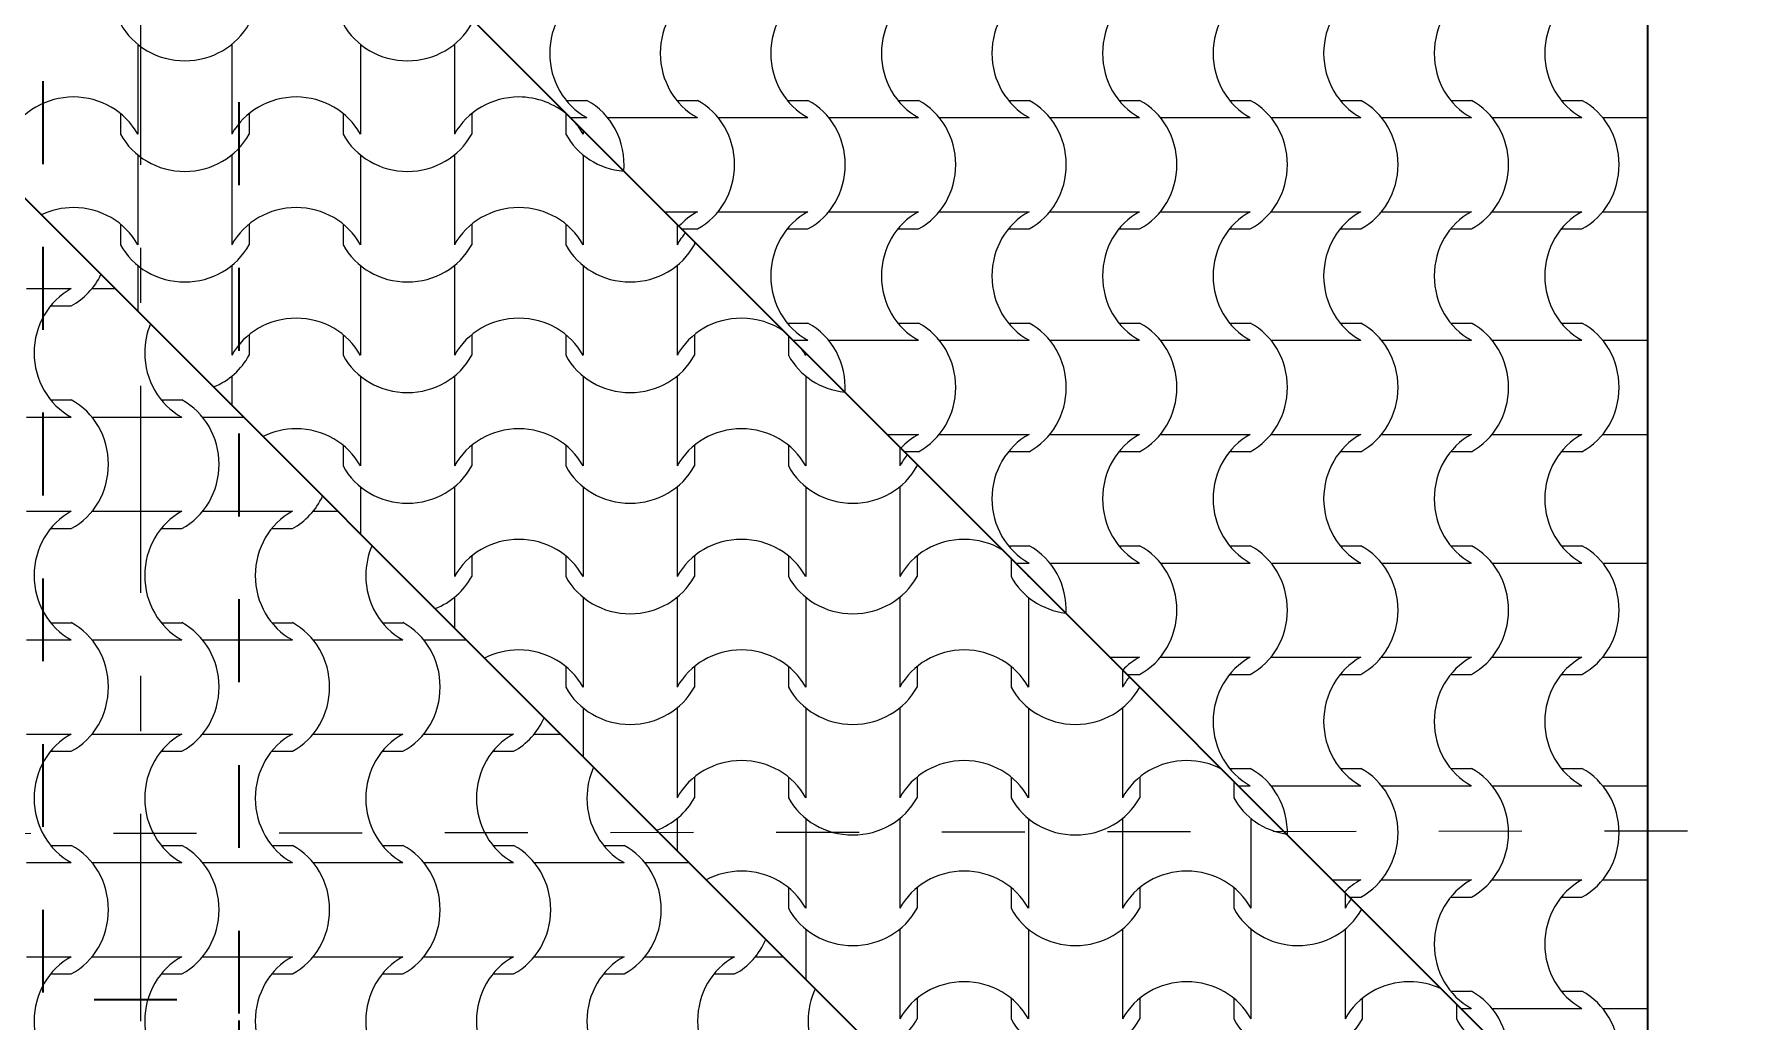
# Model space of a CAD drawing. Header units: millimetres. Extents: x -440 to 2671, y 0 to 297.
# Drawn here: x -122.05 to -78.66, y 100.95 to 126.16 of the extents above; entities that cross this region are included whole.
import ezdxf

# ---------------------------------------------------------------- set-up
doc = ezdxf.new("R2010")
doc.units = ezdxf.units.MM
doc.header["$MEASUREMENT"] = 0
doc.set_wipeout_variables(frame=1)
for name, pattern in [('- Двойно прекъснати линии', [10.936111, 5.291667, -2.116667, 1.411111, -2.116667]), ('- Прекъснати линия', [4.233333, 2.116667, -2.116667]), ('Wipeout_Contour', [1000, 0, -1000])]:
    doc.linetypes.add(name, pattern=pattern)
for name, color, linetype, lineweight, true_color in [('1', 7, 'Continuous', 13, 0x2b2b2b), ('65', 7, 'Continuous', 20, 0x4e4e4e), ('85', 7, 'Continuous', 20, 0x404040)]:
    doc.layers.add(name, color=color, linetype=linetype, lineweight=lineweight, true_color=true_color)
doc.layers.add('102', color=254, linetype='Continuous', lineweight=15)
doc.layers.add('41', color=7, linetype='Continuous', lineweight=35)

# ---------------------------------------------------------------- blocks, each defined once
blk = doc.blocks.new('*X45')
at = {"layer": '102', "color": 254, "linetype": 'Continuous', "lineweight": 15}
for p, q in [((317.943, 119.66), (319.089, 119.66)), ((319.622, 119.66), (320.209, 119.66)), ((318.562, 119.22), (319.089, 119.22)), ((318.562, 116.815), (319.089, 116.815)), ((321.387, 116.815), (321.914, 116.815)), ((317.943, 116.375), (319.089, 116.375)), ((319.622, 116.375), (320.768, 116.375)), ((320.768, 116.375), (321.914, 116.375)), ((322.448, 116.375), (323.494, 116.375)), ((317.943, 113.97), (319.089, 113.97)), ((319.622, 113.97), (320.768, 113.97)), ((320.768, 113.97), (321.914, 113.97)), ((322.448, 113.97), (323.594, 113.97)), ((323.594, 113.97), (324.739, 113.97)), ((325.273, 113.97), (325.899, 113.97)), ((318.562, 113.53), (319.089, 113.53)), ((321.387, 113.53), (321.914, 113.53)), ((324.213, 113.53), (324.739, 113.53)), ((318.562, 111.125), (319.089, 111.125)), ((321.387, 111.125), (321.914, 111.125)), ((324.213, 111.125), (324.739, 111.125)), ((327.038, 111.125), (327.565, 111.125)), ((317.943, 110.685), (319.089, 110.685)), ((319.622, 110.685), (320.768, 110.685)), ((320.768, 110.685), (321.914, 110.685)), ((322.448, 110.685), (323.594, 110.685)), ((323.594, 110.685), (324.739, 110.685)), ((325.273, 110.685), (326.419, 110.685)), ((326.419, 110.685), (327.565, 110.685)), ((328.099, 110.685), (329.184, 110.685)), ((317.943, 108.28), (319.089, 108.28)), ((319.622, 108.28), (320.768, 108.28)), ((320.768, 108.28), (321.914, 108.28)), ((322.448, 108.28), (323.594, 108.28)), ((323.594, 108.28), (324.739, 108.28)), ((325.273, 108.28), (326.419, 108.28)), ((326.419, 108.28), (327.565, 108.28)), ((328.099, 108.28), (329.244, 108.28)), ((329.244, 108.28), (330.39, 108.28)), ((330.924, 108.28), (331.589, 108.28)), ((318.562, 107.84), (319.089, 107.84)), ((321.387, 107.84), (321.914, 107.84)), ((324.213, 107.84), (324.739, 107.84)), ((327.038, 107.84), (327.565, 107.84)), ((329.863, 107.84), (330.39, 107.84)), ((318.562, 105.436), (319.089, 105.436)), ((321.387, 105.436), (321.914, 105.436)), ((324.213, 105.436), (324.739, 105.436)), ((327.038, 105.436), (327.565, 105.436)), ((329.863, 105.436), (330.39, 105.436)), ((332.689, 105.436), (333.216, 105.436)), ((317.943, 104.996), (319.089, 104.996)), ((319.622, 104.996), (320.768, 104.996)), ((320.768, 104.996), (321.914, 104.996)), ((322.448, 104.996), (323.594, 104.996)), ((323.594, 104.996), (324.739, 104.996)), ((325.273, 104.996), (326.419, 104.996)), ((326.419, 104.996), (327.565, 104.996)), ((328.099, 104.996), (329.244, 104.996)), ((329.244, 104.996), (330.39, 104.996)), ((330.924, 104.996), (332.07, 104.996)), ((332.07, 104.996), (333.216, 104.996)), ((333.749, 104.996), (334.874, 104.996)), ((317.943, 102.591), (319.089, 102.591)), ((319.622, 102.591), (320.768, 102.591)), ((320.768, 102.591), (321.914, 102.591)), ((322.448, 102.591), (323.594, 102.591)), ((323.594, 102.591), (324.739, 102.591)), ((325.273, 102.591), (326.419, 102.591)), ((326.419, 102.591), (327.565, 102.591)), ((328.099, 102.591), (329.244, 102.591)), ((329.244, 102.591), (330.39, 102.591)), ((330.924, 102.591), (332.07, 102.591)), ((332.07, 102.591), (333.216, 102.591)), ((333.749, 102.591), (334.895, 102.591)), ((334.895, 102.591), (336.041, 102.591)), ((336.575, 102.591), (337.278, 102.591)), ((318.562, 102.151), (319.089, 102.151)), ((321.387, 102.151), (321.914, 102.151)), ((324.213, 102.151), (324.739, 102.151)), ((327.038, 102.151), (327.565, 102.151)), ((329.863, 102.151), (330.39, 102.151)), ((332.689, 102.151), (333.216, 102.151)), ((335.514, 102.151), (336.041, 102.151))]:
    blk.add_line(p, q, dxfattribs=at)
for centre, major_axis, start_param, end_param in [((318.312, 120.862), (0, 1.839), 3.607672, 4.237106), ((319.877, 118.012), (0, 1.849), 0.471039, 1.56782), ((322.703, 118.012), (0, 1.849), 1.156038, 1.56782), ((319.877, 118.023), (0, 1.849), 1.573772, 2.670554), ((322.703, 118.023), (0, 1.849), 1.573772, 2.670554), ((318.312, 115.172), (0, 1.839), 3.607672, 5.817106), ((321.138, 115.172), (0, 1.839), 3.607672, 5.817106), ((323.963, 115.172), (0, 1.839), 3.607672, 4.253146), ((319.877, 112.322), (0, 1.849), 0.471039, 1.56782), ((322.703, 112.322), (0, 1.849), 0.471039, 1.56782), ((325.528, 112.322), (0, 1.849), 0.471039, 1.56782), ((328.353, 112.322), (0, 1.849), 1.139864, 1.56782), ((319.877, 112.333), (0, 1.849), 1.573772, 2.670554), ((322.703, 112.333), (0, 1.849), 1.573772, 2.670554), ((325.528, 112.333), (0, 1.849), 1.573772, 2.670554), ((328.353, 112.333), (0, 1.849), 1.573772, 2.670554), ((318.312, 109.483), (0, 1.839), 3.607672, 5.817106), ((321.138, 109.483), (0, 1.839), 3.607672, 5.817106), ((323.963, 109.483), (0, 1.839), 3.607672, 5.817106), ((326.788, 109.483), (0, 1.839), 3.607672, 5.817106), ((329.614, 109.483), (0, 1.839), 3.607672, 4.269265), ((319.877, 106.633), (0, 1.849), 0.471039, 1.56782), ((322.703, 106.633), (0, 1.849), 0.471039, 1.56782), ((325.528, 106.633), (0, 1.849), 0.471039, 1.56782), ((328.353, 106.633), (0, 1.849), 0.471039, 1.56782), ((331.179, 106.633), (0, 1.849), 0.471039, 1.56782), ((334.004, 106.633), (0, 1.849), 1.123777, 1.56782), ((319.877, 106.644), (0, 1.849), 1.573772, 2.670554), ((322.703, 106.644), (0, 1.849), 1.573772, 2.670554), ((325.528, 106.644), (0, 1.849), 1.573772, 2.670554), ((328.353, 106.644), (0, 1.849), 1.573772, 2.670554), ((331.179, 106.644), (0, 1.849), 1.573772, 2.670554), ((334.004, 106.644), (0, 1.849), 1.573772, 2.670554), ((318.312, 103.793), (0, 1.839), 3.607672, 5.817106), ((321.138, 103.793), (0, 1.839), 3.607672, 5.817106), ((323.963, 103.793), (0, 1.839), 3.607672, 5.817106), ((326.788, 103.793), (0, 1.839), 3.607672, 5.817106), ((329.614, 103.793), (0, 1.839), 3.607672, 5.817106), ((332.439, 103.793), (0, 1.839), 3.607672, 5.817106), ((335.265, 103.793), (0, 1.839), 3.607672, 4.285467), ((319.877, 100.943), (0, 1.849), 0.471039, 1.56782), ((322.703, 100.943), (0, 1.849), 0.471039, 1.56782), ((325.528, 100.943), (0, 1.849), 0.471039, 1.56782), ((328.353, 100.943), (0, 1.849), 0.471039, 1.56782), ((331.179, 100.943), (0, 1.849), 0.471039, 1.56782), ((334.004, 100.943), (0, 1.849), 0.471039, 1.56782), ((336.83, 100.943), (0, 1.849), 0.471039, 1.56782), ((339.655, 100.943), (0, 1.849), 1.107772, 1.56782), ((319.877, 100.954), (0, 1.849), 1.573772, 2.670554), ((322.703, 100.954), (0, 1.849), 1.573772, 2.670554), ((325.528, 100.954), (0, 1.849), 1.573772, 2.670554), ((328.353, 100.954), (0, 1.849), 1.573772, 2.670554), ((331.179, 100.954), (0, 1.849), 1.573772, 2.670554), ((334.004, 100.954), (0, 1.849), 1.573772, 2.670554), ((336.83, 100.954), (0, 1.849), 1.573772, 2.670554), ((339.655, 100.954), (0, 1.849), 1.573772, 2.670554)]:
    blk.add_ellipse(centre, major_axis=major_axis, ratio=0.939693, start_param=start_param, end_param=end_param, dxfattribs=at)
blk = doc.blocks.new('*X47')
at = {"layer": '102', "color": 254, "linetype": 'Continuous', "lineweight": 15}
for p, q in [((331.736, 124.468), (332.263, 124.468)), ((334.562, 124.468), (335.089, 124.468)), ((337.387, 124.468), (337.914, 124.468)), ((340.213, 124.468), (340.739, 124.468)), ((343.038, 124.468), (343.565, 124.468)), ((345.863, 124.468), (346.39, 124.468)), ((348.689, 124.468), (349.216, 124.468)), ((351.514, 124.468), (352.041, 124.468)), ((354.34, 124.468), (354.866, 124.468)), ((357.165, 124.468), (357.692, 124.468)), ((331.841, 124.028), (332.263, 124.028)), ((332.797, 124.028), (333.943, 124.028)), ((333.943, 124.028), (335.089, 124.028)), ((335.622, 124.028), (336.768, 124.028)), ((336.768, 124.028), (337.914, 124.028)), ((338.448, 124.028), (339.594, 124.028)), ((339.594, 124.028), (340.739, 124.028)), ((341.273, 124.028), (342.419, 124.028)), ((342.419, 124.028), (343.565, 124.028)), ((344.099, 124.028), (345.244, 124.028)), ((345.244, 124.028), (346.39, 124.028)), ((346.924, 124.028), (348.07, 124.028)), ((348.07, 124.028), (349.216, 124.028)), ((349.749, 124.028), (350.895, 124.028)), ((350.895, 124.028), (352.041, 124.028)), ((352.575, 124.028), (353.721, 124.028)), ((353.721, 124.028), (354.866, 124.028)), ((355.4, 124.028), (356.546, 124.028)), ((356.546, 124.028), (357.692, 124.028)), ((358.225, 124.028), (359.371, 124.028)), ((334.246, 121.623), (335.089, 121.623)), ((335.622, 121.623), (336.768, 121.623)), ((336.768, 121.623), (337.914, 121.623)), ((338.448, 121.623), (339.594, 121.623)), ((339.594, 121.623), (340.739, 121.623)), ((341.273, 121.623), (342.419, 121.623)), ((342.419, 121.623), (343.565, 121.623)), ((344.099, 121.623), (345.244, 121.623)), ((345.244, 121.623), (346.39, 121.623)), ((346.924, 121.623), (348.07, 121.623)), ((348.07, 121.623), (349.216, 121.623)), ((349.749, 121.623), (350.895, 121.623)), ((350.895, 121.623), (352.041, 121.623)), ((352.575, 121.623), (353.721, 121.623)), ((353.721, 121.623), (354.866, 121.623)), ((355.4, 121.623), (356.546, 121.623)), ((356.546, 121.623), (357.692, 121.623)), ((358.225, 121.623), (359.371, 121.623)), ((334.686, 121.183), (335.089, 121.183)), ((337.387, 121.183), (337.914, 121.183)), ((340.213, 121.183), (340.739, 121.183)), ((343.038, 121.183), (343.565, 121.183)), ((345.863, 121.183), (346.39, 121.183)), ((348.689, 121.183), (349.216, 121.183)), ((351.514, 121.183), (352.041, 121.183)), ((354.34, 121.183), (354.866, 121.183)), ((357.165, 121.183), (357.692, 121.183)), ((337.387, 118.779), (337.914, 118.779)), ((340.213, 118.779), (340.739, 118.779)), ((343.038, 118.779), (343.565, 118.779)), ((345.863, 118.779), (346.39, 118.779)), ((348.689, 118.779), (349.216, 118.779)), ((351.514, 118.779), (352.041, 118.779)), ((354.34, 118.779), (354.866, 118.779)), ((357.165, 118.779), (357.692, 118.779)), ((337.531, 118.339), (337.914, 118.339)), ((338.448, 118.339), (339.594, 118.339)), ((339.594, 118.339), (340.739, 118.339)), ((341.273, 118.339), (342.419, 118.339)), ((342.419, 118.339), (343.565, 118.339)), ((344.099, 118.339), (345.244, 118.339)), ((345.244, 118.339), (346.39, 118.339)), ((346.924, 118.339), (348.07, 118.339)), ((348.07, 118.339), (349.216, 118.339)), ((349.749, 118.339), (350.895, 118.339)), ((350.895, 118.339), (352.041, 118.339)), ((352.575, 118.339), (353.721, 118.339)), ((353.721, 118.339), (354.866, 118.339)), ((355.4, 118.339), (356.546, 118.339)), ((356.546, 118.339), (357.692, 118.339)), ((358.225, 118.339), (359.371, 118.339)), ((339.935, 115.934), (340.739, 115.934)), ((341.273, 115.934), (342.419, 115.934)), ((342.419, 115.934), (343.565, 115.934)), ((344.099, 115.934), (345.244, 115.934)), ((345.244, 115.934), (346.39, 115.934)), ((346.924, 115.934), (348.07, 115.934)), ((348.07, 115.934), (349.216, 115.934)), ((349.749, 115.934), (350.895, 115.934)), ((350.895, 115.934), (352.041, 115.934)), ((352.575, 115.934), (353.721, 115.934)), ((353.721, 115.934), (354.866, 115.934)), ((355.4, 115.934), (356.546, 115.934)), ((356.546, 115.934), (357.692, 115.934)), ((358.225, 115.934), (359.371, 115.934)), ((340.375, 115.494), (340.739, 115.494)), ((343.038, 115.494), (343.565, 115.494)), ((345.863, 115.494), (346.39, 115.494)), ((348.689, 115.494), (349.216, 115.494)), ((351.514, 115.494), (352.041, 115.494)), ((354.34, 115.494), (354.866, 115.494)), ((357.165, 115.494), (357.692, 115.494)), ((343.038, 113.089), (343.565, 113.089)), ((345.863, 113.089), (346.39, 113.089)), ((348.689, 113.089), (349.216, 113.089)), ((351.514, 113.089), (352.041, 113.089)), ((354.34, 113.089), (354.866, 113.089)), ((357.165, 113.089), (357.692, 113.089)), ((343.22, 112.649), (343.565, 112.649)), ((344.099, 112.649), (345.244, 112.649)), ((345.244, 112.649), (346.39, 112.649)), ((346.924, 112.649), (348.07, 112.649)), ((348.07, 112.649), (349.216, 112.649)), ((349.749, 112.649), (350.895, 112.649)), ((350.895, 112.649), (352.041, 112.649)), ((352.575, 112.649), (353.721, 112.649)), ((353.721, 112.649), (354.866, 112.649)), ((355.4, 112.649), (356.546, 112.649)), ((356.546, 112.649), (357.692, 112.649)), ((358.225, 112.649), (359.371, 112.649)), ((345.625, 110.244), (346.39, 110.244)), ((346.924, 110.244), (348.07, 110.244)), ((348.07, 110.244), (349.216, 110.244)), ((349.749, 110.244), (350.895, 110.244)), ((350.895, 110.244), (352.041, 110.244)), ((352.575, 110.244), (353.721, 110.244)), ((353.721, 110.244), (354.866, 110.244)), ((355.4, 110.244), (356.546, 110.244)), ((356.546, 110.244), (357.692, 110.244)), ((358.225, 110.244), (359.371, 110.244)), ((346.065, 109.804), (346.39, 109.804)), ((348.689, 109.804), (349.216, 109.804)), ((351.514, 109.804), (352.041, 109.804)), ((354.34, 109.804), (354.866, 109.804)), ((357.165, 109.804), (357.692, 109.804)), ((348.689, 107.399), (349.216, 107.399)), ((351.514, 107.399), (352.041, 107.399)), ((354.34, 107.399), (354.866, 107.399)), ((357.165, 107.399), (357.692, 107.399)), ((348.91, 106.959), (349.216, 106.959)), ((349.749, 106.959), (350.895, 106.959)), ((350.895, 106.959), (352.041, 106.959)), ((352.575, 106.959), (353.721, 106.959)), ((353.721, 106.959), (354.866, 106.959)), ((355.4, 106.959), (356.546, 106.959)), ((356.546, 106.959), (357.692, 106.959)), ((358.225, 106.959), (359.371, 106.959)), ((351.314, 104.555), (352.041, 104.555)), ((352.575, 104.555), (353.721, 104.555)), ((353.721, 104.555), (354.866, 104.555)), ((355.4, 104.555), (356.546, 104.555)), ((356.546, 104.555), (357.692, 104.555)), ((358.225, 104.555), (359.371, 104.555)), ((351.755, 104.115), (352.041, 104.115)), ((354.34, 104.115), (354.866, 104.115)), ((357.165, 104.115), (357.692, 104.115)), ((354.34, 101.71), (354.866, 101.71)), ((357.165, 101.71), (357.692, 101.71)), ((354.599, 101.27), (354.866, 101.27)), ((355.4, 101.27), (356.546, 101.27)), ((356.546, 101.27), (357.692, 101.27)), ((358.225, 101.27), (359.371, 101.27))]:
    blk.add_line(p, q, dxfattribs=at)
for centre, major_axis, start_param, end_param in [((333.052, 125.665), (0, 1.849), 0.471039, 1.56782), ((335.877, 125.665), (0, 1.849), 0.471039, 1.56782), ((338.703, 125.665), (0, 1.849), 0.471039, 1.56782), ((341.528, 125.665), (0, 1.849), 0.471039, 1.56782), ((344.353, 125.665), (0, 1.849), 0.471039, 1.56782), ((347.179, 125.665), (0, 1.849), 0.471039, 1.56782), ((350.004, 125.665), (0, 1.849), 0.471039, 1.56782), ((352.83, 125.665), (0, 1.849), 0.471039, 1.56782), ((355.655, 125.665), (0, 1.849), 0.471039, 1.56782), ((358.48, 125.665), (0, 1.849), 0.471039, 1.56782), ((333.052, 125.676), (0, 1.849), 1.573772, 2.670554), ((335.877, 125.676), (0, 1.849), 1.573772, 2.670554), ((338.703, 125.676), (0, 1.849), 1.573772, 2.670554), ((341.528, 125.676), (0, 1.849), 1.573772, 2.670554), ((344.353, 125.676), (0, 1.849), 1.573772, 2.670554), ((347.179, 125.676), (0, 1.849), 1.573772, 2.670554), ((350.004, 125.676), (0, 1.849), 1.573772, 2.670554), ((352.83, 125.676), (0, 1.849), 1.573772, 2.670554), ((355.655, 125.676), (0, 1.849), 1.573772, 2.670554), ((358.48, 125.676), (0, 1.849), 1.573772, 2.670554), ((331.487, 122.826), (0, 1.839), 4.62292, 5.817106), ((334.312, 122.826), (0, 1.839), 3.607672, 5.817106), ((337.138, 122.826), (0, 1.839), 3.607672, 5.817106), ((339.963, 122.826), (0, 1.839), 3.607672, 5.817106), ((342.788, 122.826), (0, 1.839), 3.607672, 5.817106), ((345.614, 122.826), (0, 1.839), 3.607672, 5.817106), ((348.439, 122.826), (0, 1.839), 3.607672, 5.817106), ((351.265, 122.826), (0, 1.839), 3.607672, 5.817106), ((354.09, 122.826), (0, 1.839), 3.607672, 5.817106), ((356.915, 122.826), (0, 1.839), 3.607672, 5.817106), ((335.877, 119.976), (0, 1.849), 0.471039, 0.810032), ((338.703, 119.976), (0, 1.849), 0.471039, 1.56782), ((341.528, 119.976), (0, 1.849), 0.471039, 1.56782), ((344.353, 119.976), (0, 1.849), 0.471039, 1.56782), ((347.179, 119.976), (0, 1.849), 0.471039, 1.56782), ((350.004, 119.976), (0, 1.849), 0.471039, 1.56782), ((352.83, 119.976), (0, 1.849), 0.471039, 1.56782), ((355.655, 119.976), (0, 1.849), 0.471039, 1.56782), ((358.48, 119.976), (0, 1.849), 0.471039, 1.56782), ((338.703, 119.987), (0, 1.849), 1.573772, 2.670554), ((341.528, 119.987), (0, 1.849), 1.573772, 2.670554), ((344.353, 119.987), (0, 1.849), 1.573772, 2.670554), ((347.179, 119.987), (0, 1.849), 1.573772, 2.670554), ((350.004, 119.987), (0, 1.849), 1.573772, 2.670554), ((352.83, 119.987), (0, 1.849), 1.573772, 2.670554), ((355.655, 119.987), (0, 1.849), 1.573772, 2.670554), ((358.48, 119.987), (0, 1.849), 1.573772, 2.670554), ((337.138, 117.136), (0, 1.839), 4.642621, 5.817106), ((339.963, 117.136), (0, 1.839), 3.607672, 5.817106), ((342.788, 117.136), (0, 1.839), 3.607672, 5.817106), ((345.614, 117.136), (0, 1.839), 3.607672, 5.817106), ((348.439, 117.136), (0, 1.839), 3.607672, 5.817106), ((351.265, 117.136), (0, 1.839), 3.607672, 5.817106), ((354.09, 117.136), (0, 1.839), 3.607672, 5.817106), ((356.915, 117.136), (0, 1.839), 3.607672, 5.817106), ((341.528, 114.286), (0, 1.849), 0.471039, 0.794737), ((344.353, 114.286), (0, 1.849), 0.471039, 1.56782), ((347.179, 114.286), (0, 1.849), 0.471039, 1.56782), ((350.004, 114.286), (0, 1.849), 0.471039, 1.56782), ((352.83, 114.286), (0, 1.849), 0.471039, 1.56782), ((355.655, 114.286), (0, 1.849), 0.471039, 1.56782), ((358.48, 114.286), (0, 1.849), 0.471039, 1.56782), ((344.353, 114.297), (0, 1.849), 1.573772, 2.670554), ((347.179, 114.297), (0, 1.849), 1.573772, 2.670554), ((350.004, 114.297), (0, 1.849), 1.573772, 2.670554), ((352.83, 114.297), (0, 1.849), 1.573772, 2.670554), ((355.655, 114.297), (0, 1.849), 1.573772, 2.670554), ((358.48, 114.297), (0, 1.849), 1.573772, 2.670554), ((342.788, 111.447), (0, 1.839), 4.662643, 5.817106), ((345.614, 111.447), (0, 1.839), 3.607672, 5.817106), ((348.439, 111.447), (0, 1.839), 3.607672, 5.817106), ((351.265, 111.447), (0, 1.839), 3.607672, 5.817106), ((354.09, 111.447), (0, 1.839), 3.607672, 5.817106), ((356.915, 111.447), (0, 1.839), 3.607672, 5.817106), ((347.179, 108.596), (0, 1.849), 0.471039, 0.779436), ((350.004, 108.596), (0, 1.849), 0.471039, 1.56782), ((352.83, 108.596), (0, 1.849), 0.471039, 1.56782), ((355.655, 108.596), (0, 1.849), 0.471039, 1.56782), ((358.48, 108.596), (0, 1.849), 0.471039, 1.56782), ((350.004, 108.607), (0, 1.849), 1.573772, 2.670554), ((352.83, 108.607), (0, 1.849), 1.573772, 2.670554), ((355.655, 108.607), (0, 1.849), 1.573772, 2.670554), ((358.48, 108.607), (0, 1.849), 1.573772, 2.670554), ((348.439, 105.757), (0, 1.839), 4.683012, 5.817106), ((351.265, 105.757), (0, 1.839), 3.607672, 5.817106), ((354.09, 105.757), (0, 1.839), 3.607672, 5.817106), ((356.915, 105.757), (0, 1.839), 3.607672, 5.817106), ((352.83, 102.907), (0, 1.849), 0.471039, 0.764127), ((355.655, 102.907), (0, 1.849), 0.471039, 1.56782), ((358.48, 102.907), (0, 1.849), 0.471039, 1.56782), ((355.655, 102.918), (0, 1.849), 1.573772, 2.670554), ((358.48, 102.918), (0, 1.849), 1.573772, 2.670554), ((354.09, 100.067), (0, 1.839), 4.703755, 5.817106), ((356.915, 100.067), (0, 1.839), 3.607672, 5.817106)]:
    blk.add_ellipse(centre, major_axis=major_axis, ratio=0.939693, start_param=start_param, end_param=end_param, dxfattribs=at)
blk = doc.blocks.new('*X48')
at = {"layer": '102', "color": 254, "linetype": 'Continuous', "lineweight": 15}
for p, q in [((320.788, 125.898), (320.788, 124.752)), ((323.193, 125.898), (323.193, 124.752)), ((326.478, 125.898), (326.478, 124.752)), ((328.883, 125.898), (328.883, 124.752)), ((320.788, 124.752), (320.788, 123.606)), ((323.193, 124.752), (323.193, 123.606)), ((326.478, 124.752), (326.478, 123.606)), ((328.883, 124.752), (328.883, 123.606)), ((320.348, 124.133), (320.348, 123.606)), ((323.633, 124.133), (323.633, 123.606)), ((326.038, 124.133), (326.038, 123.606)), ((329.323, 124.133), (329.323, 123.606)), ((331.728, 124.133), (331.728, 123.606)), ((332.168, 123.702), (332.168, 123.606)), ((320.788, 123.072), (320.788, 121.926)), ((323.193, 123.072), (323.193, 121.926)), ((326.478, 123.072), (326.478, 121.926)), ((328.883, 123.072), (328.883, 121.926)), ((332.168, 123.072), (332.168, 121.926)), ((320.788, 121.926), (320.788, 120.781)), ((323.193, 121.926), (323.193, 120.781)), ((326.478, 121.926), (326.478, 120.781)), ((328.883, 121.926), (328.883, 120.781)), ((332.168, 121.926), (332.168, 120.781)), ((320.348, 121.307), (320.348, 120.781)), ((323.633, 121.307), (323.633, 120.781)), ((326.038, 121.307), (326.038, 120.781)), ((329.323, 121.307), (329.323, 120.781)), ((331.728, 121.307), (331.728, 120.781)), ((334.572, 121.297), (334.572, 120.781)), ((335.012, 120.857), (335.012, 120.781)), ((320.788, 120.247), (320.788, 119.101)), ((323.193, 120.247), (323.193, 119.101)), ((326.478, 120.247), (326.478, 119.101)), ((328.883, 120.247), (328.883, 119.101)), ((332.168, 120.247), (332.168, 119.101)), ((334.572, 120.247), (334.572, 119.101)), ((320.788, 119.101), (320.788, 119.081)), ((323.193, 119.101), (323.193, 117.955)), ((326.478, 119.101), (326.478, 117.955)), ((328.883, 119.101), (328.883, 117.955)), ((332.168, 119.101), (332.168, 117.955)), ((334.572, 119.101), (334.572, 117.955)), ((323.633, 118.482), (323.633, 117.955)), ((326.038, 118.482), (326.038, 117.955)), ((329.323, 118.482), (329.323, 117.955)), ((331.728, 118.482), (331.728, 117.955)), ((335.012, 118.482), (335.012, 117.955)), ((337.417, 118.452), (337.417, 117.955)), ((337.857, 118.012), (337.857, 117.955)), ((323.193, 117.421), (323.193, 116.676)), ((326.478, 117.421), (326.478, 116.276)), ((328.883, 117.421), (328.883, 116.276)), ((332.168, 117.421), (332.168, 116.276)), ((334.572, 117.421), (334.572, 116.276)), ((337.857, 117.421), (337.857, 116.276)), ((326.478, 116.276), (326.478, 115.13)), ((328.883, 116.276), (328.883, 115.13)), ((332.168, 116.276), (332.168, 115.13)), ((334.572, 116.276), (334.572, 115.13)), ((337.857, 116.276), (337.857, 115.13)), ((326.038, 115.657), (326.038, 115.13)), ((329.323, 115.657), (329.323, 115.13)), ((331.728, 115.657), (331.728, 115.13)), ((335.012, 115.657), (335.012, 115.13)), ((337.417, 115.657), (337.417, 115.13)), ((340.262, 115.607), (340.262, 115.13)), ((340.702, 115.167), (340.702, 115.13)), ((326.478, 114.596), (326.478, 113.45)), ((328.883, 114.596), (328.883, 113.45)), ((332.168, 114.596), (332.168, 113.45)), ((334.572, 114.596), (334.572, 113.45)), ((337.857, 114.596), (337.857, 113.45)), ((340.262, 114.596), (340.262, 113.45)), ((326.478, 113.45), (326.478, 113.391)), ((328.883, 113.45), (328.883, 112.304)), ((332.168, 113.45), (332.168, 112.304)), ((334.572, 113.45), (334.572, 112.304)), ((337.857, 113.45), (337.857, 112.304)), ((340.262, 113.45), (340.262, 112.304)), ((329.323, 112.831), (329.323, 112.304)), ((331.728, 112.831), (331.728, 112.304)), ((335.012, 112.831), (335.012, 112.304)), ((337.417, 112.831), (337.417, 112.304)), ((340.702, 112.831), (340.702, 112.304)), ((343.107, 112.762), (343.107, 112.304)), ((343.547, 112.322), (343.547, 112.304)), ((328.883, 111.771), (328.883, 110.986)), ((332.168, 111.771), (332.168, 110.625)), ((334.572, 111.771), (334.572, 110.625)), ((337.857, 111.771), (337.857, 110.625)), ((340.262, 111.771), (340.262, 110.625)), ((343.547, 111.771), (343.547, 110.625)), ((332.168, 110.625), (332.168, 109.479)), ((334.572, 110.625), (334.572, 109.479)), ((337.857, 110.625), (337.857, 109.479)), ((340.262, 110.625), (340.262, 109.479)), ((343.547, 110.625), (343.547, 109.479)), ((331.728, 110.006), (331.728, 109.479)), ((335.012, 110.006), (335.012, 109.479)), ((337.417, 110.006), (337.417, 109.479)), ((340.702, 110.006), (340.702, 109.479)), ((343.107, 110.006), (343.107, 109.479)), ((345.952, 109.918), (345.952, 109.479)), ((332.168, 108.945), (332.168, 107.799)), ((334.572, 108.945), (334.572, 107.799)), ((337.857, 108.945), (337.857, 107.799)), ((340.262, 108.945), (340.262, 107.799)), ((343.547, 108.945), (343.547, 107.799)), ((345.952, 108.945), (345.952, 107.799)), ((332.168, 107.799), (332.168, 107.702)), ((334.572, 107.799), (334.572, 106.654)), ((337.857, 107.799), (337.857, 106.654)), ((340.262, 107.799), (340.262, 106.654)), ((343.547, 107.799), (343.547, 106.654)), ((345.952, 107.799), (345.952, 106.654)), ((335.012, 107.18), (335.012, 106.654)), ((337.417, 107.18), (337.417, 106.654)), ((340.702, 107.18), (340.702, 106.654)), ((343.107, 107.18), (343.107, 106.654)), ((346.392, 107.18), (346.392, 106.654)), ((348.796, 107.073), (348.796, 106.654)), ((334.572, 106.12), (334.572, 105.297)), ((337.857, 106.12), (337.857, 104.974)), ((340.262, 106.12), (340.262, 104.974)), ((343.547, 106.12), (343.547, 104.974)), ((345.952, 106.12), (345.952, 104.974)), ((349.236, 106.12), (349.236, 104.974)), ((337.857, 104.974), (337.857, 103.828)), ((340.262, 104.974), (340.262, 103.828)), ((343.547, 104.974), (343.547, 103.828)), ((345.952, 104.974), (345.952, 103.828)), ((349.236, 104.974), (349.236, 103.828)), ((337.417, 104.355), (337.417, 103.828)), ((340.702, 104.355), (340.702, 103.828)), ((343.107, 104.355), (343.107, 103.828)), ((346.392, 104.355), (346.392, 103.828)), ((348.796, 104.355), (348.796, 103.828)), ((351.641, 104.228), (351.641, 103.828)), ((337.857, 103.294), (337.857, 102.149)), ((340.262, 103.294), (340.262, 102.149)), ((343.547, 103.294), (343.547, 102.149)), ((345.952, 103.294), (345.952, 102.149)), ((349.236, 103.294), (349.236, 102.149)), ((351.641, 103.294), (351.641, 102.149)), ((337.857, 102.149), (337.857, 102.012)), ((340.262, 102.149), (340.262, 101.003)), ((343.547, 102.149), (343.547, 101.003)), ((345.952, 102.149), (345.952, 101.003)), ((349.236, 102.149), (349.236, 101.003)), ((351.641, 102.149), (351.641, 101.003)), ((340.702, 101.53), (340.702, 101.003)), ((343.107, 101.53), (343.107, 101.003)), ((346.392, 101.53), (346.392, 101.003)), ((348.796, 101.53), (348.796, 101.003)), ((352.081, 101.53), (352.081, 101.003)), ((354.486, 101.383), (354.486, 101.003))]:
    blk.add_line(p, q, dxfattribs=at)
for centre, major_axis, start_param, end_param in [((321.991, 127.208), (1.839, 0), 3.607672, 5.817106), ((327.68, 127.208), (1.839, 0), 3.607672, 5.817106), ((319.152, 122.817), (1.849, 0), 1.573772, 2.670554), ((319.14, 122.817), (1.849, 0), 0.471039, 1.56782), ((324.841, 122.817), (1.849, 0), 1.573772, 2.670554), ((324.83, 122.817), (1.849, 0), 0.471039, 1.56782), ((330.531, 122.817), (1.849, 0), 1.573772, 2.670554), ((330.52, 122.817), (1.849, 0), 0.820399, 1.56782), ((330.52, 122.817), (1.849, 0), 0.471039, 0.688234), ((321.991, 124.382), (1.839, 0), 3.607672, 5.817106), ((327.68, 124.382), (1.839, 0), 3.607672, 5.817106), ((333.37, 124.382), (1.839, 0), 3.607672, 4.624047), ((319.152, 119.992), (1.849, 0), 1.573772, 2.035064), ((319.14, 119.992), (1.849, 0), 0.471039, 1.56782), ((324.841, 119.992), (1.849, 0), 1.573772, 2.670554), ((324.83, 119.992), (1.849, 0), 0.471039, 1.56782), ((330.531, 119.992), (1.849, 0), 1.573772, 2.670554), ((330.52, 119.992), (1.849, 0), 0.471039, 1.56782), ((336.22, 119.992), (1.849, 0), 2.460696, 2.670554), ((321.991, 121.557), (1.839, 0), 3.607672, 5.817106), ((327.68, 121.557), (1.839, 0), 3.607672, 5.817106), ((333.37, 121.557), (1.839, 0), 3.607672, 5.817106), ((324.841, 117.166), (1.849, 0), 1.573772, 2.670554), ((324.83, 117.166), (1.849, 0), 0.471039, 1.56782), ((330.531, 117.166), (1.849, 0), 1.573772, 2.670554), ((330.52, 117.166), (1.849, 0), 0.471039, 1.56782), ((336.22, 117.166), (1.849, 0), 1.573772, 2.670554), ((336.209, 117.166), (1.849, 0), 0.941562, 1.56782), ((336.209, 117.166), (1.849, 0), 0.471039, 0.567071), ((321.991, 118.732), (1.839, 0), 5.121743, 5.817106), ((327.68, 118.732), (1.839, 0), 3.607672, 5.817106), ((333.37, 118.732), (1.839, 0), 3.607672, 5.817106), ((339.06, 118.732), (1.839, 0), 3.607672, 4.600616), ((324.841, 114.341), (1.849, 0), 1.573772, 2.050991), ((324.83, 114.341), (1.849, 0), 0.471039, 1.56782), ((330.531, 114.341), (1.849, 0), 1.573772, 2.670554), ((330.52, 114.341), (1.849, 0), 0.471039, 1.56782), ((336.22, 114.341), (1.849, 0), 1.573772, 2.670554), ((336.209, 114.341), (1.849, 0), 0.471039, 1.56782), ((327.68, 115.906), (1.839, 0), 3.607672, 5.817106), ((333.37, 115.906), (1.839, 0), 3.607672, 5.817106), ((339.06, 115.906), (1.839, 0), 3.607672, 5.817106), ((341.91, 114.341), (1.849, 0), 2.476151, 2.670554), ((330.531, 111.516), (1.849, 0), 1.573772, 2.670554), ((330.52, 111.516), (1.849, 0), 0.471039, 1.56782), ((336.22, 111.516), (1.849, 0), 1.573772, 2.670554), ((336.209, 111.516), (1.849, 0), 0.471039, 1.56782), ((341.91, 111.516), (1.849, 0), 1.573772, 2.670554), ((341.899, 111.516), (1.849, 0), 1.011051, 1.56782), ((327.68, 113.081), (1.839, 0), 5.105344, 5.817106), ((333.37, 113.081), (1.839, 0), 3.607672, 5.817106), ((339.06, 113.081), (1.839, 0), 3.607672, 5.817106), ((344.749, 113.081), (1.839, 0), 3.607672, 4.576521), ((341.899, 111.516), (1.849, 0), 0.471039, 0.497581), ((330.531, 108.69), (1.849, 0), 1.573772, 2.066846), ((330.52, 108.69), (1.849, 0), 0.471039, 1.56782), ((336.22, 108.69), (1.849, 0), 1.573772, 2.670554), ((336.209, 108.69), (1.849, 0), 0.471039, 1.56782), ((341.91, 108.69), (1.849, 0), 1.573772, 2.670554), ((341.899, 108.69), (1.849, 0), 0.471039, 1.56782), ((333.37, 110.255), (1.839, 0), 3.607672, 5.817106), ((339.06, 110.255), (1.839, 0), 3.607672, 5.817106), ((344.749, 110.255), (1.839, 0), 3.607672, 5.816497), ((347.6, 108.69), (1.849, 0), 2.491643, 2.670554), ((336.22, 105.865), (1.849, 0), 1.573772, 2.670554), ((336.209, 105.865), (1.849, 0), 0.471039, 1.56782), ((341.91, 105.865), (1.849, 0), 1.573772, 2.670554), ((341.899, 105.865), (1.849, 0), 0.471039, 1.56782), ((347.6, 105.865), (1.849, 0), 1.573772, 2.670554), ((347.589, 105.865), (1.849, 0), 1.065644, 1.56782), ((333.37, 107.43), (1.839, 0), 5.088843, 5.817106), ((339.06, 107.43), (1.839, 0), 3.607672, 5.817106), ((344.749, 107.43), (1.839, 0), 3.607672, 5.817106), ((350.439, 107.43), (1.839, 0), 3.607672, 4.551687), ((336.22, 103.04), (1.849, 0), 1.573772, 2.082635), ((336.209, 103.04), (1.849, 0), 0.471039, 1.56782), ((341.91, 103.04), (1.849, 0), 1.573772, 2.670554), ((341.899, 103.04), (1.849, 0), 0.471039, 1.56782), ((347.6, 103.04), (1.849, 0), 1.573772, 2.670554), ((347.589, 103.04), (1.849, 0), 0.471039, 1.56782), ((339.06, 104.605), (1.839, 0), 3.607672, 5.817106), ((344.749, 104.605), (1.839, 0), 3.607672, 5.817106), ((350.439, 104.605), (1.839, 0), 3.607672, 5.800167), ((353.289, 103.04), (1.849, 0), 2.507175, 2.670554), ((341.91, 100.214), (1.849, 0), 1.573772, 2.670554), ((341.899, 100.214), (1.849, 0), 0.471039, 1.56782), ((347.6, 100.214), (1.849, 0), 1.573772, 2.670554), ((347.589, 100.214), (1.849, 0), 0.471039, 1.56782), ((353.289, 100.214), (1.849, 0), 1.573772, 2.670554), ((353.278, 100.214), (1.849, 0), 1.112226, 1.56782), ((339.06, 101.779), (1.839, 0), 5.072234, 5.817106), ((344.749, 101.779), (1.839, 0), 3.607672, 5.817106), ((350.439, 101.779), (1.839, 0), 3.607672, 5.817106), ((356.128, 101.779), (1.839, 0), 3.607672, 4.526023)]:
    blk.add_ellipse(centre, major_axis=major_axis, ratio=0.939693, start_param=start_param, end_param=end_param, dxfattribs=at)

msp = doc.modelspace()

# ---------------------------------------------------------------- wipeouts: each hides what was drawn before it
at = {"color": 254, "linetype": 'Wipeout_Contour', "lineweight": 0, "ltscale": 1886.276001}
msp.add_wipeout([(-96.817, 234.498), (-231.817, 234.498), (-231.817, 111.498), (-216.817, 96.498), (-96.817, 96.498), (-165.817, 165.498)], dxfattribs=at)

# ---------------------------------------------------------------- next in the draw order: linework, layer by layer
at = {"layer": '41', "color": 7, "linetype": 'Continuous', "lineweight": 35, "flags": 128}
msp.add_lwpolyline([(-165.817, 165.498), (-96.817, 96.498)], dxfattribs=at)

# ---------------------------------------------------------------- next in the draw order: block references
at = {"layer": '65', "color": 251, "linetype": 'Continuous', "lineweight": 20, "true_color": 0x4e4e4e}
msp.add_blockref('*X45', (-440.188, 0), dxfattribs=at)

# ---------------------------------------------------------------- next in the draw order: wipeouts: each hides what was drawn before it
at = {"color": 254, "linetype": 'Wipeout_Contour', "lineweight": 0, "ltscale": 1134.820648}
msp.add_wipeout([(-80.817, 234.498), (-149.817, 165.498), (-80.817, 96.498)], dxfattribs=at)

# ---------------------------------------------------------------- next in the draw order: linework, layer by layer
at = {"layer": '41', "color": 7, "linetype": 'Continuous', "lineweight": 35, "flags": 128}
for points in [[(-80.817, 234.498), (-80.817, 96.498)], [(-80.817, 96.498), (-149.817, 165.498)]]:
    msp.add_lwpolyline(points, dxfattribs=at)

# ---------------------------------------------------------------- next in the draw order: block references
at = {"layer": '65', "color": 251, "linetype": 'Continuous', "lineweight": 20, "true_color": 0x4e4e4e}
msp.add_blockref('*X47', (-440.188, 0), dxfattribs=at)

# ---------------------------------------------------------------- next in the draw order: wipeouts: each hides what was drawn before it
at = {"color": 254, "linetype": 'Wipeout_Contour', "lineweight": 0, "ltscale": 1383.389464}
msp.add_wipeout([(-80.817, 96.498), (-149.817, 165.498), (-165.817, 165.498), (-96.817, 96.498)], dxfattribs=at)

# ---------------------------------------------------------------- next in the draw order: linework, layer by layer
at = {"layer": '1', "linetype": '- Двойно прекъснати линии', "lineweight": 13}
msp.add_line((-119.324, 90.013), (-119.324, 238.503), dxfattribs=at)
at = {"layer": '41', "color": 7, "linetype": '- Прекъснати линия', "lineweight": 35, "flags": 128}
msp.add_lwpolyline([(-356.817, 96.498), (-356.817, 234.498), (-80.817, 234.498), (-80.817, 96.498)], dxfattribs=at)
for points in [[(-116.817, 234.489), (-116.817, 96.498), (-121.817, 96.498), (-121.817, 234.489)], [(-356.817, 96.498), (-356.817, 101.498), (-116.817, 101.498), (-116.817, 96.498)]]:
    msp.add_lwpolyline(points, close=True, dxfattribs=at)
at = {"layer": '41', "color": 7, "linetype": 'Continuous', "lineweight": 35, "flags": 128}
for points in [[(-96.817, 96.498), (-165.817, 165.498)], [(-149.817, 165.498), (-80.817, 96.498)]]:
    msp.add_lwpolyline(points, dxfattribs=at)
at = {"layer": '85', "linetype": '- Прекъснати линия', "lineweight": 20}
msp.add_line((-395.184, 105.324), (-51.112, 105.854), dxfattribs=at)

# ---------------------------------------------------------------- next in the draw order: block references
at = {"layer": '65', "color": 251, "linetype": 'Continuous', "lineweight": 20, "true_color": 0x4e4e4e}
msp.add_blockref('*X48', (-440.188, 0), dxfattribs=at)

doc.saveas('drawing.dxf')
